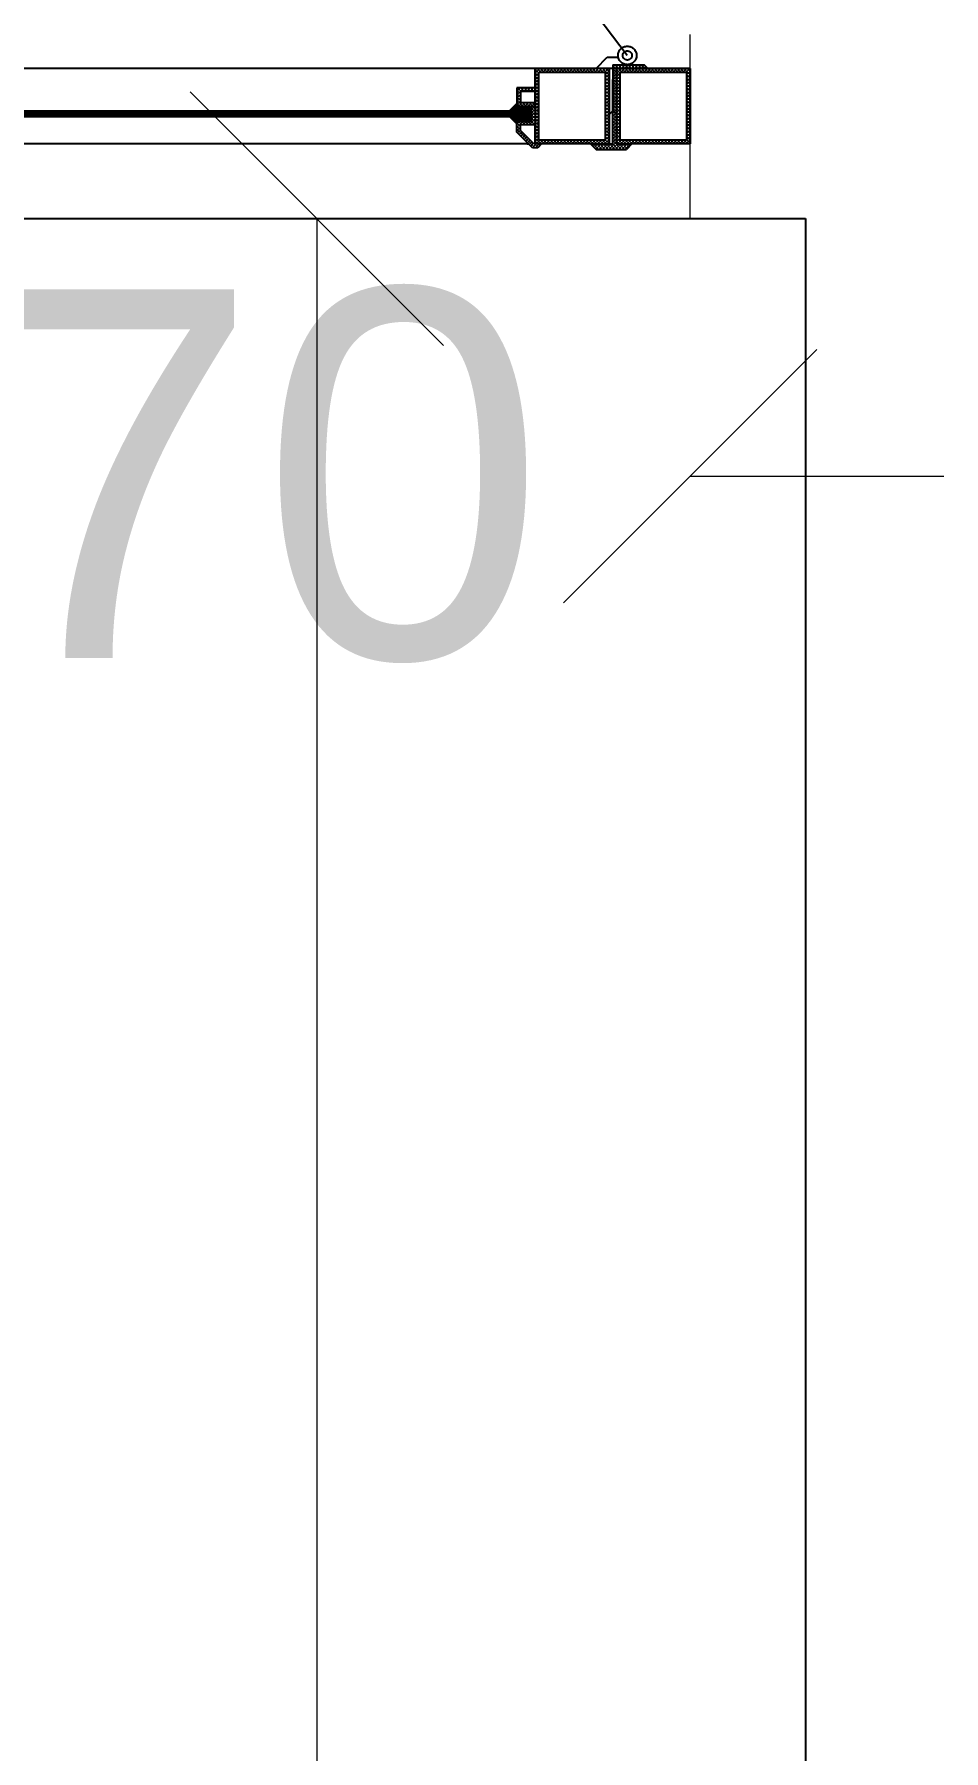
# Model space of a CAD drawing. Header units: metres. Extents: x -355 to 973, y -73 to 238.
# Drawn here: x -274.459 to -273.966, y 100.255 to 101.186 of the extents above; entities that cross this region are included whole.
import ezdxf

# ---------------------------------------------------------------- set-up
doc = ezdxf.new("R2010")
doc.units = ezdxf.units.M
doc.header["$LTSCALE"] = 3
doc.header["$MEASUREMENT"] = 0
doc.linetypes.add('ACAD_ISO02W100', pattern=[15, 12, -3])
doc.linetypes.add('HIDDEN2', pattern=[0.1875, 0.125, -0.0625])
doc.layers.add('05', color=21, linetype='Continuous', lineweight=5)
for name, color, linetype in [('2', 51, 'Continuous'), ('4', 4, 'ACAD_ISO02W100'), ('5', 2, 'Continuous'), ('Ditail', 1, 'Continuous')]:
    doc.layers.add(name, color=color, linetype=linetype)
doc.styles.get("Standard").update_dxf_attribs({"font": 'arial.ttf'})
doc.dimstyles.new('ahmad', dxfattribs={"dimtxt": 0.2, "dimasz": 0.1375, "dimexe": 0, "dimexo": 0.0625, "dimgap": 0.09, "dimtad": 0, "dimzin": 0, "dimdsep": 46, "dimtxsty": 'Standard', "dimblk": 'OBLIQUE', "dimcen": 0.09, "dimclrd": 245, "dimclrt": 61, "dimadec": 0, "dimazin": 0, "dimtfac": 1, "dimtofl": 0, "dimtmove": 0, "dimatfit": 3, "dimldrblk": 'OBLIQUE', "dimfxl": 0, "dimfxlon": 1, "dimtolj": 1, "dimtzin": 0, "dimlwd": 13, "dimarcsym": 0})

# ---------------------------------------------------------------- blocks, each defined once
blk = doc.blocks.new('*X66')
at = {"color": 0}
for p, q in [((20.11, 28.06), (20.12, 28.08)), ((20.47, 31.08), (24.02, 34.62)), ((20.55, 27.62), (21.01, 28.08)), ((20.99, 27.18), (21.89, 28.08)), ((21.35, 31.08), (24.02, 33.74)), ((21.43, 26.74), (22.77, 28.08)), ((21.88, 26.29), (23.66, 28.08)), ((22.24, 31.08), (24.74, 33.58)), ((22.32, 25.85), (24.54, 28.08)), ((22.76, 25.41), (25.43, 28.08)), ((23.12, 31.08), (25.62, 33.58)), ((23.2, 24.97), (26.31, 28.08)), ((24.01, 31.08), (26.51, 33.58)), ((24.69, 25.58), (27.19, 28.08)), ((24.89, 31.08), (27.39, 33.58)), ((25.58, 25.58), (32.02, 32.02)), ((25.77, 31.08), (28.27, 33.58)), ((26.46, 25.58), (32.02, 31.13)), ((26.66, 31.08), (29.16, 33.58)), ((27.34, 25.58), (32.02, 30.25)), ((27.54, 31.08), (30.04, 33.58)), ((28.02, 30.67), (30.93, 33.58)), ((28.02, 29.78), (31.81, 33.58)), ((28.02, 28.9), (32.02, 32.9)), ((28.23, 25.58), (32.02, 29.36)), ((29.11, 25.58), (32.02, 28.48)), ((23.64, 24.53), (24.02, 24.9)), ((30, 25.58), (32.02, 27.6)), ((30.88, 25.58), (32.02, 26.71)), ((31.76, 25.58), (32.02, 25.83))]:
    blk.add_line(p, q, dxfattribs=at)
blk = doc.blocks.new('dfgdfg')
for p, q in [((191.815, -169.4684), (191.815, -170.08423)), ((191.85602, -169.55608), (191.85602, -169.55689)), ((191.85602, -169.55689), (191.85602, -169.55608)), ((191.85602, -169.55608), (191.85602, -170.08071))]:
    blk.add_line(p, q)
at = {"layer": '05'}
for p, q in [((191.89653, -169.4684), (191.79653, -169.4684)), ((191.81674, -169.4684), (191.815, -169.47014)), ((191.81851, -169.4684), (191.815, -169.47191)), ((191.817, -169.47064), (191.815, -169.46864)), ((191.81853, -169.4704), (191.81652, -169.4684)), ((191.82028, -169.4684), (191.81827, -169.4704)), ((191.82029, -169.4704), (191.81829, -169.4684)), ((191.82205, -169.4684), (191.82004, -169.4704)), ((191.82206, -169.4704), (191.82006, -169.4684)), ((191.82381, -169.4684), (191.82181, -169.4704)), ((191.82383, -169.4704), (191.82183, -169.4684)), ((191.82558, -169.4684), (191.82358, -169.4704)), ((191.8256, -169.4704), (191.82359, -169.4684)), ((191.82735, -169.4684), (191.82534, -169.4704)), ((191.82737, -169.4704), (191.82536, -169.4684)), ((191.82912, -169.4684), (191.82711, -169.4704)), ((191.82913, -169.4704), (191.82713, -169.4684)), ((191.83088, -169.4684), (191.82888, -169.4704)), ((191.8309, -169.4704), (191.8289, -169.4684)), ((191.83265, -169.4684), (191.83065, -169.4704)), ((191.83267, -169.4704), (191.83067, -169.4684)), ((191.83442, -169.4684), (191.83242, -169.4704)), ((191.83444, -169.4704), (191.83243, -169.4684)), ((191.83619, -169.4684), (191.83418, -169.4704)), ((191.8362, -169.4704), (191.8342, -169.4684)), ((191.83796, -169.4684), (191.83595, -169.4704)), ((191.83797, -169.4704), (191.83597, -169.4684)), ((191.83972, -169.4684), (191.83772, -169.4704)), ((191.83974, -169.4704), (191.83774, -169.4684)), ((191.84149, -169.4684), (191.83949, -169.4704)), ((191.84151, -169.4704), (191.8395, -169.4684)), ((191.84326, -169.4684), (191.84125, -169.4704)), ((191.84328, -169.4704), (191.84127, -169.4684)), ((191.84503, -169.4684), (191.84302, -169.4704)), ((191.84504, -169.4704), (191.84304, -169.4684)), ((191.84679, -169.4684), (191.84479, -169.4704)), ((191.84681, -169.4704), (191.84481, -169.4684)), ((191.84856, -169.4684), (191.84656, -169.4704)), ((191.84858, -169.4704), (191.84658, -169.4684)), ((191.85033, -169.4684), (191.84833, -169.4704)), ((191.85035, -169.4704), (191.84834, -169.4684)), ((191.8521, -169.4684), (191.85009, -169.4704)), ((191.85211, -169.4704), (191.85011, -169.4684)), ((191.85386, -169.4684), (191.85186, -169.4704)), ((191.85388, -169.4704), (191.85188, -169.4684)), ((191.85563, -169.4684), (191.85363, -169.4704)), ((191.85602, -169.47077), (191.85365, -169.4684)), ((191.85602, -169.46978), (191.85401, -169.47178)), ((191.85602, -169.469), (191.85541, -169.4684)), ((191.817, -169.47241), (191.815, -169.4704)), ((191.817, -169.47167), (191.815, -169.47368)), ((191.817, -169.47418), (191.815, -169.47217)), ((191.817, -169.47344), (191.815, -169.47544)), ((191.817, -169.47594), (191.815, -169.47394)), ((191.817, -169.47521), (191.815, -169.47721)), ((191.817, -169.47771), (191.815, -169.47571)), ((191.817, -169.47698), (191.815, -169.47898)), ((191.817, -169.47948), (191.815, -169.47748)), ((191.817, -169.47874), (191.815, -169.48075)), ((191.817, -169.48125), (191.815, -169.47924)), ((191.85602, -169.47254), (191.85401, -169.47053)), ((191.85602, -169.47154), (191.85401, -169.47355)), ((191.85602, -169.4743), (191.85401, -169.4723)), ((191.85602, -169.47331), (191.85401, -169.47532)), ((191.85602, -169.47607), (191.85401, -169.47407)), ((191.85602, -169.47508), (191.85401, -169.47708)), ((191.85602, -169.47784), (191.85401, -169.47584)), ((191.85602, -169.47685), (191.85401, -169.47885)), ((191.85602, -169.47961), (191.85401, -169.4776)), ((191.85602, -169.47862), (191.85401, -169.48062)), ((191.85602, -169.48137), (191.85401, -169.47937)), ((191.817, -169.48051), (191.815, -169.48251)), ((191.817, -169.48302), (191.815, -169.48101)), ((191.817, -169.48228), (191.815, -169.48428)), ((191.817, -169.48478), (191.815, -169.48278)), ((191.817, -169.48405), (191.815, -169.48605)), ((191.817, -169.48655), (191.815, -169.48455)), ((191.817, -169.48581), (191.815, -169.48782)), ((191.817, -169.48832), (191.815, -169.48631)), ((191.817, -169.48758), (191.815, -169.48959)), ((191.817, -169.49009), (191.815, -169.48808)), ((191.85602, -169.48038), (191.85401, -169.48239)), ((191.85602, -169.48314), (191.85401, -169.48114)), ((191.85602, -169.48215), (191.85401, -169.48416)), ((191.85602, -169.48491), (191.85401, -169.48291)), ((191.85602, -169.48392), (191.85401, -169.48592)), ((191.85602, -169.48668), (191.85401, -169.48467)), ((191.85602, -169.48569), (191.85401, -169.48769)), ((191.85602, -169.48845), (191.85401, -169.48644)), ((191.85602, -169.48745), (191.85401, -169.48946)), ((191.85602, -169.49021), (191.85401, -169.48821)), ((191.815, -169.49312), (191.81299, -169.49513)), ((191.815, -169.49489), (191.81299, -169.49689)), ((191.815, -169.49692), (191.81299, -169.49492)), ((191.815, -169.49666), (191.81299, -169.49866)), ((191.815, -169.49869), (191.81299, -169.49668)), ((191.815, -169.49515), (191.81314, -169.4933)), ((191.815, -169.49339), (191.81402, -169.49241)), ((191.815, -169.49162), (191.81491, -169.49153)), ((191.817, -169.48935), (191.815, -169.49135)), ((191.817, -169.49185), (191.815, -169.48985)), ((191.817, -169.49112), (191.815, -169.49312)), ((191.817, -169.49362), (191.815, -169.49162)), ((191.817, -169.49289), (191.815, -169.49489)), ((191.817, -169.49539), (191.815, -169.49339)), ((191.817, -169.49465), (191.815, -169.49666)), ((191.817, -169.49716), (191.815, -169.49515)), ((191.817, -169.49642), (191.815, -169.49842)), ((191.817, -169.49892), (191.815, -169.49692)), ((191.85602, -169.48922), (191.85401, -169.49123)), ((191.85602, -169.49198), (191.85401, -169.48998)), ((191.85602, -169.49099), (191.85401, -169.49299)), ((191.85602, -169.49375), (191.85401, -169.49174)), ((191.85602, -169.49276), (191.85401, -169.49476)), ((191.85602, -169.49552), (191.85401, -169.49351)), ((191.85602, -169.49453), (191.85401, -169.49653)), ((191.85602, -169.49728), (191.85401, -169.49528)), ((191.85602, -169.49629), (191.85401, -169.4983)), ((191.85602, -169.49905), (191.85401, -169.49705)), ((191.85602, -169.49806), (191.85401, -169.50007)), ((191.815, -169.49842), (191.81299, -169.50043)), ((191.815, -169.50046), (191.81299, -169.49845)), ((191.815, -169.50019), (191.81299, -169.5022)), ((191.815, -169.50222), (191.81299, -169.50022)), ((191.815, -169.50196), (191.81299, -169.50396)), ((191.815, -169.50399), (191.81299, -169.50199)), ((191.815, -169.50373), (191.81299, -169.50573)), ((191.815, -169.50576), (191.81299, -169.50376)), ((191.815, -169.5055), (191.81299, -169.5075)), ((191.815, -169.50753), (191.81299, -169.50552)), ((191.815, -169.50726), (191.81299, -169.50927)), ((191.81618, -169.51048), (191.81299, -169.50729)), ((191.817, -169.49819), (191.815, -169.50019)), ((191.817, -169.50069), (191.815, -169.49869)), ((191.817, -169.49996), (191.815, -169.50196)), ((191.817, -169.50246), (191.815, -169.50046)), ((191.817, -169.50172), (191.815, -169.50373)), ((191.817, -169.50423), (191.815, -169.50222)), ((191.817, -169.50349), (191.815, -169.5055)), ((191.817, -169.506), (191.815, -169.50399)), ((191.817, -169.50526), (191.815, -169.50726)), ((191.81771, -169.50848), (191.815, -169.50576)), ((191.81756, -169.50647), (191.81555, -169.50848)), ((191.81932, -169.50647), (191.81732, -169.50848)), ((191.81948, -169.50848), (191.81748, -169.50647)), ((191.82109, -169.50647), (191.81909, -169.50848)), ((191.82125, -169.50848), (191.81924, -169.50647)), ((191.82286, -169.50647), (191.82086, -169.50848)), ((191.82302, -169.50848), (191.82101, -169.50647)), ((191.82463, -169.50647), (191.82262, -169.50848)), ((191.82478, -169.50848), (191.82278, -169.50647)), ((191.8264, -169.50647), (191.82439, -169.50848)), ((191.82655, -169.50848), (191.82455, -169.50647)), ((191.82816, -169.50647), (191.82616, -169.50848)), ((191.82832, -169.50848), (191.82631, -169.50647)), ((191.82993, -169.50647), (191.82793, -169.50848)), ((191.83009, -169.50848), (191.82808, -169.50647)), ((191.8317, -169.50647), (191.8297, -169.50848)), ((191.83185, -169.50848), (191.82985, -169.50647)), ((191.83347, -169.50647), (191.83146, -169.50848)), ((191.83362, -169.50848), (191.83162, -169.50647)), ((191.83523, -169.50647), (191.83323, -169.50848)), ((191.83539, -169.50848), (191.83339, -169.50647)), ((191.837, -169.50647), (191.835, -169.50848)), ((191.83716, -169.50848), (191.83515, -169.50647)), ((191.83877, -169.50647), (191.83677, -169.50848)), ((191.83893, -169.50848), (191.83692, -169.50647)), ((191.84054, -169.50647), (191.83853, -169.50848)), ((191.84069, -169.50848), (191.83869, -169.50647)), ((191.84231, -169.50647), (191.8403, -169.50848)), ((191.84246, -169.50848), (191.84046, -169.50647)), ((191.84407, -169.50647), (191.84207, -169.50848)), ((191.84423, -169.50848), (191.84222, -169.50647)), ((191.84584, -169.50647), (191.84384, -169.50848)), ((191.846, -169.50848), (191.84399, -169.50647)), ((191.84761, -169.50647), (191.8456, -169.50848)), ((191.84776, -169.50848), (191.84576, -169.50647)), ((191.84938, -169.50647), (191.84737, -169.50848)), ((191.84953, -169.50848), (191.84753, -169.50647)), ((191.85114, -169.50647), (191.84914, -169.50848)), ((191.8513, -169.50848), (191.8493, -169.50647)), ((191.85291, -169.50647), (191.85091, -169.50848)), ((191.85307, -169.50848), (191.85106, -169.50647)), ((191.85602, -169.50513), (191.85268, -169.50848)), ((191.85484, -169.50848), (191.85283, -169.50647)), ((191.85602, -169.50082), (191.85401, -169.49882)), ((191.85602, -169.49983), (191.85401, -169.50183)), ((191.85602, -169.50259), (191.85401, -169.50058)), ((191.85602, -169.5016), (191.85401, -169.5036)), ((191.85602, -169.50436), (191.85401, -169.50235)), ((191.85602, -169.50336), (191.85401, -169.50537)), ((191.85602, -169.50612), (191.85401, -169.50412)), ((191.85602, -169.50789), (191.85401, -169.50589)), ((191.85902, -169.50566), (191.85421, -169.51048)), ((191.85602, -169.5069), (191.85444, -169.50848)), ((191.85681, -169.50081), (191.85602, -169.5016)), ((191.85902, -169.50383), (191.85602, -169.50082)), ((191.85769, -169.50169), (191.85602, -169.50336)), ((191.85858, -169.50257), (191.85602, -169.50513)), ((191.85902, -169.50559), (191.85602, -169.50259)), ((191.85902, -169.50389), (191.85602, -169.5069)), ((191.85902, -169.50736), (191.85602, -169.50436)), ((191.85902, -169.50913), (191.85602, -169.50612)), ((191.81441, -169.51048), (191.81299, -169.50906)), ((191.81555, -169.50848), (191.81355, -169.51048)), ((191.81594, -169.50848), (191.815, -169.50753)), ((191.81508, -169.51248), (191.815, -169.51257)), ((191.81685, -169.51248), (191.815, -169.51433)), ((191.81862, -169.51248), (191.815, -169.5161)), ((191.817, -169.51483), (191.815, -169.51283)), ((191.817, -169.5166), (191.815, -169.5146)), ((191.817, -169.51587), (191.815, -169.51787)), ((191.817, -169.51837), (191.815, -169.51637)), ((191.81732, -169.50848), (191.81532, -169.51048)), ((191.81795, -169.51048), (191.81594, -169.50848)), ((191.81842, -169.51449), (191.81642, -169.51248)), ((191.81909, -169.50848), (191.81708, -169.51048)), ((191.81972, -169.51048), (191.81771, -169.50848)), ((191.82019, -169.51449), (191.81818, -169.51248)), ((191.82038, -169.51248), (191.81838, -169.51449)), ((191.82086, -169.50848), (191.81885, -169.51048)), ((191.82148, -169.51048), (191.81948, -169.50848)), ((191.82196, -169.51449), (191.81995, -169.51248)), ((191.82215, -169.51248), (191.82015, -169.51449)), ((191.82262, -169.50848), (191.82062, -169.51048)), ((191.82325, -169.51048), (191.82125, -169.50848)), ((191.82372, -169.51449), (191.82172, -169.51248)), ((191.82392, -169.51248), (191.82192, -169.51449)), ((191.82439, -169.50848), (191.82239, -169.51048)), ((191.82502, -169.51048), (191.82302, -169.50848)), ((191.82549, -169.51449), (191.82349, -169.51248)), ((191.82569, -169.51248), (191.82368, -169.51449)), ((191.82616, -169.50848), (191.82416, -169.51048)), ((191.82679, -169.51048), (191.82478, -169.50848)), ((191.82726, -169.51449), (191.82526, -169.51248)), ((191.82745, -169.51248), (191.82545, -169.51449)), ((191.82793, -169.50848), (191.82592, -169.51048)), ((191.82855, -169.51048), (191.82655, -169.50848)), ((191.82903, -169.51449), (191.82702, -169.51248)), ((191.82922, -169.51248), (191.82722, -169.51449)), ((191.8297, -169.50848), (191.82769, -169.51048)), ((191.83032, -169.51048), (191.82832, -169.50848)), ((191.8308, -169.51449), (191.82879, -169.51248)), ((191.83099, -169.51248), (191.82899, -169.51449)), ((191.83146, -169.50848), (191.82946, -169.51048)), ((191.83209, -169.51048), (191.83009, -169.50848)), ((191.83256, -169.51449), (191.83056, -169.51248)), ((191.83276, -169.51248), (191.83075, -169.51449)), ((191.83323, -169.50848), (191.83123, -169.51048)), ((191.83386, -169.51048), (191.83185, -169.50848)), ((191.83433, -169.51449), (191.83233, -169.51248)), ((191.83453, -169.51248), (191.83252, -169.51449)), ((191.835, -169.50848), (191.83299, -169.51048)), ((191.83563, -169.51048), (191.83362, -169.50848)), ((191.8361, -169.51449), (191.83409, -169.51248)), ((191.83629, -169.51248), (191.83429, -169.51449)), ((191.83677, -169.50848), (191.83476, -169.51048)), ((191.83739, -169.51048), (191.83539, -169.50848)), ((191.83787, -169.51449), (191.83586, -169.51248)), ((191.83806, -169.51248), (191.83606, -169.51449)), ((191.83853, -169.50848), (191.83653, -169.51048)), ((191.8386, -169.50992), (191.83716, -169.50848)), ((191.83963, -169.51449), (191.83763, -169.51248)), ((191.83983, -169.51248), (191.83783, -169.51449)), ((191.8403, -169.50848), (191.8383, -169.51048)), ((191.83916, -169.51048), (191.8386, -169.50992)), ((191.83949, -169.50904), (191.83893, -169.50848)), ((191.8414, -169.51449), (191.8394, -169.51248)), ((191.84093, -169.51048), (191.83949, -169.50904)), ((191.8416, -169.51248), (191.83959, -169.51449)), ((191.84207, -169.50848), (191.84007, -169.51048)), ((191.8427, -169.51048), (191.84069, -169.50848)), ((191.84317, -169.51449), (191.84117, -169.51248)), ((191.84336, -169.51248), (191.84136, -169.51449)), ((191.84384, -169.50848), (191.84183, -169.51048)), ((191.84446, -169.51048), (191.84246, -169.50848)), ((191.84494, -169.51449), (191.84293, -169.51248)), ((191.84513, -169.51248), (191.84313, -169.51449)), ((191.8456, -169.50848), (191.8436, -169.51048)), ((191.84623, -169.51048), (191.84423, -169.50848)), ((191.8467, -169.51449), (191.8447, -169.51248)), ((191.8469, -169.51248), (191.8449, -169.51449)), ((191.84737, -169.50848), (191.84537, -169.51048)), ((191.848, -169.51048), (191.846, -169.50848)), ((191.84847, -169.51449), (191.84647, -169.51248)), ((191.84867, -169.51248), (191.84666, -169.51449)), ((191.84914, -169.50848), (191.84714, -169.51048)), ((191.84977, -169.51048), (191.84776, -169.50848)), ((191.85024, -169.51449), (191.84824, -169.51248)), ((191.85044, -169.51248), (191.84843, -169.51449)), ((191.85091, -169.50848), (191.8489, -169.51048)), ((191.85154, -169.51048), (191.84953, -169.50848)), ((191.85201, -169.51449), (191.85, -169.51248)), ((191.8522, -169.51248), (191.8502, -169.51449)), ((191.85268, -169.50848), (191.85067, -169.51048)), ((191.8533, -169.51048), (191.8513, -169.50848)), ((191.85378, -169.51449), (191.85177, -169.51248)), ((191.85397, -169.51248), (191.85197, -169.51449)), ((191.85444, -169.50848), (191.85244, -169.51048)), ((191.85507, -169.51048), (191.85307, -169.50848)), ((191.85602, -169.51496), (191.85354, -169.51248)), ((191.85574, -169.51248), (191.85374, -169.51449)), ((191.85602, -169.51397), (191.85401, -169.51597)), ((191.85602, -169.51673), (191.85401, -169.51473)), ((191.85602, -169.51574), (191.85401, -169.51774)), ((191.85602, -169.5185), (191.85401, -169.51649)), ((191.85902, -169.51266), (191.85484, -169.50848)), ((191.85602, -169.51319), (191.85531, -169.51248)), ((191.85902, -169.50743), (191.85598, -169.51048)), ((191.85902, -169.5109), (191.85602, -169.50789)), ((191.85902, -169.5092), (191.85602, -169.5122)), ((191.85902, -169.51096), (191.85602, -169.51397)), ((191.85902, -169.51443), (191.85602, -169.51143)), ((191.85902, -169.51273), (191.85602, -169.51574)), ((191.85902, -169.5162), (191.85602, -169.51319)), ((191.85902, -169.5145), (191.85602, -169.51751)), ((191.85902, -169.51797), (191.85602, -169.51496)), ((191.85902, -169.51627), (191.85602, -169.51927)), ((191.817, -169.51763), (191.815, -169.51964)), ((191.817, -169.52014), (191.815, -169.51813)), ((191.817, -169.5194), (191.815, -169.52141)), ((191.817, -169.52191), (191.815, -169.5199)), ((191.817, -169.52117), (191.815, -169.52317)), ((191.817, -169.52367), (191.815, -169.52167)), ((191.817, -169.52294), (191.815, -169.52494)), ((191.817, -169.52544), (191.815, -169.52344)), ((191.817, -169.5247), (191.815, -169.52671)), ((191.817, -169.52721), (191.815, -169.52521)), ((191.85602, -169.51751), (191.85401, -169.51951)), ((191.85602, -169.52027), (191.85401, -169.51826)), ((191.85602, -169.51927), (191.85401, -169.52128)), ((191.85602, -169.52203), (191.85401, -169.52003)), ((191.85602, -169.52104), (191.85401, -169.52305)), ((191.85602, -169.5238), (191.85401, -169.5218)), ((191.85602, -169.52281), (191.85401, -169.52481)), ((191.85602, -169.52557), (191.85401, -169.52356)), ((191.85602, -169.52458), (191.85401, -169.52658)), ((191.85602, -169.52734), (191.85401, -169.52533)), ((191.85891, -169.51962), (191.85602, -169.51673)), ((191.85902, -169.51804), (191.85602, -169.52104)), ((191.85802, -169.5205), (191.85602, -169.5185)), ((191.85714, -169.52138), (191.85602, -169.52027)), ((191.85625, -169.52227), (191.85602, -169.52203)), ((191.817, -169.52647), (191.815, -169.52848)), ((191.817, -169.52898), (191.815, -169.52697)), ((191.817, -169.52824), (191.815, -169.53024)), ((191.817, -169.53074), (191.815, -169.52874)), ((191.817, -169.53001), (191.815, -169.53201)), ((191.817, -169.53251), (191.815, -169.53051)), ((191.817, -169.53178), (191.815, -169.53378)), ((191.817, -169.53428), (191.815, -169.53228)), ((191.817, -169.53354), (191.815, -169.53555)), ((191.817, -169.53605), (191.815, -169.53404)), ((191.817, -169.53531), (191.815, -169.53732)), ((191.85602, -169.52635), (191.85401, -169.52835)), ((191.85602, -169.5291), (191.85401, -169.5271)), ((191.85602, -169.52811), (191.85401, -169.53012)), ((191.85602, -169.53087), (191.85401, -169.52887)), ((191.85602, -169.52988), (191.85401, -169.53188)), ((191.85602, -169.53264), (191.85401, -169.53064)), ((191.85602, -169.53165), (191.85401, -169.53365)), ((191.85602, -169.53441), (191.85401, -169.5324)), ((191.85602, -169.53342), (191.85401, -169.53542)), ((191.85602, -169.53618), (191.85401, -169.53417)), ((191.85602, -169.53518), (191.85401, -169.53719)), ((191.817, -169.53782), (191.815, -169.53581)), ((191.817, -169.53708), (191.815, -169.53908)), ((191.817, -169.53958), (191.815, -169.53758)), ((191.817, -169.53885), (191.815, -169.54085)), ((191.817, -169.54135), (191.815, -169.53935)), ((191.817, -169.54061), (191.815, -169.54262)), ((191.817, -169.54312), (191.815, -169.54112)), ((191.817, -169.54238), (191.815, -169.54439)), ((191.817, -169.54489), (191.815, -169.54288)), ((191.817, -169.54415), (191.815, -169.54615)), ((191.817, -169.54665), (191.815, -169.54465)), ((191.85602, -169.53794), (191.85401, -169.53594)), ((191.85602, -169.53695), (191.85401, -169.53896)), ((191.85602, -169.53971), (191.85401, -169.53771)), ((191.85602, -169.53872), (191.85401, -169.54072)), ((191.85602, -169.54148), (191.85401, -169.53947)), ((191.85602, -169.54049), (191.85401, -169.54249)), ((191.85602, -169.54325), (191.85401, -169.54124)), ((191.85602, -169.54226), (191.85401, -169.54426)), ((191.85602, -169.54501), (191.85401, -169.54301)), ((191.85602, -169.54402), (191.85401, -169.54603)), ((191.817, -169.54592), (191.815, -169.54792)), ((191.817, -169.54842), (191.815, -169.54642)), ((191.817, -169.54769), (191.815, -169.54969)), ((191.817, -169.55019), (191.815, -169.54819)), ((191.817, -169.54945), (191.815, -169.55146)), ((191.81761, -169.55256), (191.815, -169.54995)), ((191.81584, -169.55256), (191.815, -169.55172)), ((191.81766, -169.55056), (191.81566, -169.55256)), ((191.81937, -169.55256), (191.81737, -169.55056)), ((191.81943, -169.55056), (191.81743, -169.55256)), ((191.82114, -169.55256), (191.81914, -169.55056)), ((191.8212, -169.55056), (191.81919, -169.55256)), ((191.82291, -169.55256), (191.8209, -169.55056)), ((191.82297, -169.55056), (191.82096, -169.55256)), ((191.82468, -169.55256), (191.82267, -169.55056)), ((191.82473, -169.55056), (191.82273, -169.55256)), ((191.82644, -169.55256), (191.82444, -169.55056)), ((191.8265, -169.55056), (191.8245, -169.55256)), ((191.82627, -169.55256), (191.82553, -169.5533)), ((191.82754, -169.55306), (191.82553, -169.55506)), ((191.82754, -169.55542), (191.82553, -169.55342)), ((191.82821, -169.55256), (191.82621, -169.55056)), ((191.82827, -169.55056), (191.82627, -169.55256)), ((191.82754, -169.55365), (191.82644, -169.55256)), ((191.82998, -169.55256), (191.82798, -169.55056)), ((191.83004, -169.55056), (191.82803, -169.55256)), ((191.83175, -169.55256), (191.82974, -169.55056)), ((191.83181, -169.55056), (191.8298, -169.55256)), ((191.83352, -169.55256), (191.83151, -169.55056)), ((191.83357, -169.55056), (191.83157, -169.55256)), ((191.83528, -169.55256), (191.83328, -169.55056)), ((191.83534, -169.55056), (191.83334, -169.55256)), ((191.8351, -169.55256), (191.83355, -169.55412)), ((191.83555, -169.5546), (191.83355, -169.5526)), ((191.83555, -169.55388), (191.83355, -169.55589)), ((191.83705, -169.55256), (191.83505, -169.55056)), ((191.83711, -169.55056), (191.8351, -169.55256)), ((191.83555, -169.55283), (191.83528, -169.55256)), ((191.83687, -169.55256), (191.83555, -169.55388)), ((191.83729, -169.55457), (191.83555, -169.55283)), ((191.83864, -169.55256), (191.83664, -169.55457)), ((191.83882, -169.55256), (191.83681, -169.55056)), ((191.83888, -169.55056), (191.83687, -169.55256)), ((191.83906, -169.55457), (191.83705, -169.55256)), ((191.84041, -169.55256), (191.8384, -169.55457)), ((191.84059, -169.55256), (191.83858, -169.55056)), ((191.84064, -169.55056), (191.83864, -169.55256)), ((191.84082, -169.55457), (191.83882, -169.55256)), ((191.84218, -169.55256), (191.84017, -169.55457)), ((191.84235, -169.55256), (191.84035, -169.55056)), ((191.84241, -169.55056), (191.84041, -169.55256)), ((191.84259, -169.55457), (191.84059, -169.55256)), ((191.84394, -169.55256), (191.84194, -169.55457)), ((191.84412, -169.55256), (191.84212, -169.55056)), ((191.84418, -169.55056), (191.84218, -169.55256)), ((191.84557, -169.55578), (191.84235, -169.55256)), ((191.84557, -169.5527), (191.84357, -169.55471)), ((191.84589, -169.55256), (191.84389, -169.55056)), ((191.84595, -169.55056), (191.84394, -169.55256)), ((191.84557, -169.55401), (191.84412, -169.55256)), ((191.84766, -169.55256), (191.84565, -169.55056)), ((191.84772, -169.55056), (191.84571, -169.55256)), ((191.84943, -169.55256), (191.84742, -169.55056)), ((191.84948, -169.55056), (191.84748, -169.55256)), ((191.85802, -169.55263), (191.84807, -169.56258)), ((191.85119, -169.55256), (191.84919, -169.55056)), ((191.85125, -169.55056), (191.84925, -169.55256)), ((191.85296, -169.55256), (191.85096, -169.55056)), ((191.85302, -169.55056), (191.85101, -169.55256)), ((191.85473, -169.55256), (191.85272, -169.55056)), ((191.85602, -169.54933), (191.85278, -169.55256)), ((191.85602, -169.54678), (191.85401, -169.54478)), ((191.85602, -169.54579), (191.85401, -169.54779)), ((191.85602, -169.54855), (191.85401, -169.54655)), ((191.85602, -169.54756), (191.85401, -169.54956)), ((191.85602, -169.55032), (191.85401, -169.54831)), ((191.85602, -169.55209), (191.85401, -169.55008)), ((191.85602, -169.55109), (191.85455, -169.55256)), ((191.85713, -169.55497), (191.85572, -169.55355)), ((191.85615, -169.5492), (191.85602, -169.54933)), ((191.85703, -169.55008), (191.85602, -169.55109)), ((191.85802, -169.55232), (191.85602, -169.55032)), ((191.85791, -169.55097), (191.85602, -169.55286)), ((191.85802, -169.55408), (191.85602, -169.55209)), ((191.82754, -169.55483), (191.82553, -169.55683)), ((191.82754, -169.55719), (191.82553, -169.55519)), ((191.82754, -169.5566), (191.82553, -169.5586)), ((191.82754, -169.55896), (191.82553, -169.55695)), ((191.82754, -169.55836), (191.82553, -169.56037)), ((191.82939, -169.56258), (191.82553, -169.55872)), ((191.82754, -169.56013), (191.82553, -169.56214)), ((191.82763, -169.56258), (191.82553, -169.56049)), ((191.82586, -169.56258), (191.82553, -169.56226)), ((191.82886, -169.56058), (191.82685, -169.56258)), ((191.83062, -169.56058), (191.82862, -169.56258)), ((191.83116, -169.56258), (191.82916, -169.56058)), ((191.83239, -169.56058), (191.83039, -169.56258)), ((191.83293, -169.56258), (191.83092, -169.56058)), ((191.83555, -169.55919), (191.83216, -169.56258)), ((191.8347, -169.56258), (191.83269, -169.56058)), ((191.83555, -169.55637), (191.83355, -169.55436)), ((191.83555, -169.55565), (191.83355, -169.55765)), ((191.83555, -169.55814), (191.83355, -169.55613)), ((191.83555, -169.55742), (191.83355, -169.55942)), ((191.83555, -169.5599), (191.83355, -169.5579)), ((191.83555, -169.56167), (191.83355, -169.55967)), ((191.83555, -169.56095), (191.83392, -169.56258)), ((191.84557, -169.55447), (191.84357, -169.55647)), ((191.84557, -169.55755), (191.84357, -169.55554)), ((191.84557, -169.55624), (191.84357, -169.55824)), ((191.84557, -169.55932), (191.84357, -169.55731)), ((191.84557, -169.55801), (191.84357, -169.56001)), ((191.84707, -169.56258), (191.84357, -169.55908)), ((191.84557, -169.55977), (191.84357, -169.56178)), ((191.8453, -169.56258), (191.84357, -169.56085)), ((191.84653, -169.56058), (191.84453, -169.56258)), ((191.8483, -169.56058), (191.8463, -169.56258)), ((191.84884, -169.56258), (191.84683, -169.56058)), ((191.85006, -169.56204), (191.8486, -169.56058)), ((191.85095, -169.56116), (191.84953, -169.55974)), ((191.85183, -169.56027), (191.85041, -169.55886)), ((191.85272, -169.55939), (191.8513, -169.55797)), ((191.8536, -169.5585), (191.85218, -169.55709)), ((191.85448, -169.55762), (191.85307, -169.5562)), ((191.85537, -169.55674), (191.85395, -169.55532)), ((191.85625, -169.55585), (191.85483, -169.55444))]:
    blk.add_line(p, q, dxfattribs=at)
at = {"layer": '2'}
for p, q in [((191.83868, -170.07822), (191.83868, -169.55857)), ((191.83931, -170.07822), (191.83931, -169.55857)), ((191.83994, -170.07822), (191.83994, -169.55857)), ((191.84056, -170.07822), (191.84056, -169.55857))]:
    blk.add_line(p, q, dxfattribs=at)
at = {"layer": '4'}
for p, q in [((191.815, -169.4684), (191.85602, -169.4684)), ((191.815, -169.49144), (191.815, -169.4684)), ((191.85602, -169.4684), (191.85602, -169.50002)), ((191.817, -169.4704), (191.85401, -169.4704)), ((191.817, -169.50647), (191.817, -169.4704)), ((191.85401, -169.4704), (191.85401, -169.50647)), ((191.815, -169.49144), (191.81299, -169.49345)), ((191.81299, -169.51048), (191.81299, -169.49345)), ((191.815, -169.49645), (191.815, -169.50848)), ((191.85401, -169.50647), (191.817, -169.50647)), ((191.85602, -169.50002), (191.85902, -169.50302)), ((191.85902, -169.5195), (191.85902, -169.50302)), ((191.80898, -169.51349), (191.80898, -169.50747)), ((191.815, -169.5195), (191.80898, -169.51349)), ((191.81299, -169.51048), (191.83804, -169.51048)), ((191.817, -169.51449), (191.85401, -169.51449)), ((191.817, -169.55056), (191.817, -169.51449)), ((191.85602, -169.51048), (191.82101, -169.51048)), ((191.84005, -169.50848), (191.83804, -169.51048)), ((191.84005, -169.51248), (191.83804, -169.51048)), ((191.84005, -169.51248), (191.85602, -169.51248)), ((191.85401, -169.51449), (191.85401, -169.55056)), ((191.85602, -169.51248), (191.85602, -169.51048)), ((191.815, -169.5195), (191.815, -169.52094)), ((191.815, -169.55256), (191.815, -169.52094)), ((191.85602, -169.5225), (191.85902, -169.5195)), ((191.85602, -169.5225), (191.85602, -169.54907)), ((191.82553, -169.55256), (191.815, -169.55256)), ((191.85401, -169.55056), (191.817, -169.55056)), ((191.82553, -169.55256), (191.82553, -169.56258)), ((191.82754, -169.55256), (191.82754, -169.56058)), ((191.83355, -169.55256), (191.82754, -169.55256)), ((191.83355, -169.56058), (191.83355, -169.55256)), ((191.83555, -169.56258), (191.83555, -169.55256)), ((191.85602, -169.55256), (191.84557, -169.55256)), ((191.84557, -169.55256), (191.84557, -169.56058)), ((191.85602, -169.55325), (191.84869, -169.56058)), ((191.85602, -169.54907), (191.85802, -169.55107)), ((191.85602, -169.55256), (191.85602, -169.55325)), ((191.85802, -169.55107), (191.85802, -169.55408)), ((191.82553, -169.56258), (191.83555, -169.56258)), ((191.82754, -169.56058), (191.83355, -169.56058)), ((191.83412, -169.56258), (191.83806, -169.56651)), ((191.84357, -169.55457), (191.83555, -169.55457)), ((191.84106, -169.55857), (191.83806, -169.55857)), ((191.83806, -170.07822), (191.83806, -169.55857)), ((191.84106, -170.07822), (191.84106, -169.55857)), ((191.845, -169.56258), (191.84106, -169.56651)), ((191.84357, -169.56258), (191.84357, -169.55457)), ((191.84952, -169.56258), (191.84357, -169.56258)), ((191.84869, -169.56058), (191.84557, -169.56058)), ((191.85802, -169.55408), (191.84952, -169.56258))]:
    blk.add_line(p, q, dxfattribs=at)
for radius in [0.00501, 0.0025]:
    blk.add_circle((191.80798, -169.50256), radius, dxfattribs=at)
at = {"layer": '5'}
for p, q in [((191.815, -169.50848), (191.815, -169.49144)), ((191.85602, -169.50848), (191.85602, -169.50002)), ((191.85602, -169.50848), (191.815, -169.50848)), ((191.815, -169.51248), (191.84005, -169.51248)), ((191.815, -169.51248), (191.815, -169.5195)), ((191.85602, -169.5225), (191.85602, -169.51248)), ((191.82754, -169.55256), (191.82553, -169.55256)), ((191.83555, -169.55256), (191.83355, -169.55256)), ((191.83555, -169.55256), (191.84557, -169.55256)), ((191.85602, -169.54907), (191.85602, -169.55256))]:
    blk.add_line(p, q, dxfattribs=at)
at = {"layer": 'Ditail', "color": 1, "linetype": 'HIDDEN2', "ltscale": 0.4}
blk.add_line((191.80798, -169.50256), (191.30127, -169.88697), dxfattribs=at)
at = {"layer": '2', "xscale": 0.001001994631451453, "yscale": 0.001001994631451453, "zscale": 0.001001994631451453, "rotation": 90}
blk.add_blockref('*X66', (191.8692, -169.58665), dxfattribs=at)
blk = doc.blocks.new('_Oblique')
at = {"color": 0, "linetype": 'ByBlock', "lineweight": -2}
blk.add_line((-0.5, -0.5), (0.5, 0.5), dxfattribs=at)
blk = doc.blocks.new('*D654')
at = {"color": 245, "lineweight": 13, "transparency": 16777216}
for p, q in [((-274.30584, 101.08613), (-274.30584, 99.93548)), ((-274.30584, 98.08613), (-274.30584, 99.23679))]:
    blk.add_line(p, q, dxfattribs=at)
at = {"layer": 'Defpoints', "color": 0, "transparency": 16777216}
for p in [(-274.0407, 101.08613), (-274.30584, 98.08613), (-274.0407, 98.08613)]:
    blk.add_point(p, dxfattribs=at)
at = {"color": 245, "lineweight": 13, "transparency": 16777216, "xscale": 0.1375, "yscale": 0.1375, "zscale": 0.1375}
for p, rotation in [((-274.30584, 101.08613), 90), ((-274.30584, 98.08613), 270)]:
    blk.add_blockref('_Oblique', p, dxfattribs=dict(at, rotation=rotation))
at = {"color": 61, "transparency": 16777216, "insert": (-274.30584, 99.58613), "char_height": 0.2, "attachment_point": 5, "rotation": 90}
blk.add_mtext('\\A1;3.00', dxfattribs=at)
blk = doc.blocks.new('*D935')
at = {"color": 245, "lineweight": 13, "transparency": 16777216}
for p, q in [((-274.80326, 100.94638), (-274.94076, 100.94638)), ((-274.10326, 100.94638), (-273.96576, 100.94638))]:
    blk.add_line(p, q, dxfattribs=at)
at = {"layer": 'Defpoints', "color": 0, "transparency": 16777216}
for p in [(-274.80326, 101.08613), (-274.10326, 101.08613), (-274.10326, 100.94638)]:
    blk.add_point(p, dxfattribs=at)
at = {"color": 245, "lineweight": 13, "transparency": 16777216, "xscale": 0.1375, "yscale": 0.1375, "zscale": 0.1375}
blk.add_blockref('_Oblique', (-274.80326, 100.94638), dxfattribs=at)
at = {"color": 245, "lineweight": 13, "transparency": 16777216, "xscale": 0.1375, "yscale": 0.1375, "zscale": 0.1375, "rotation": 180}
blk.add_blockref('_Oblique', (-274.10326, 100.94638), dxfattribs=at)
at = {"color": 61, "transparency": 16777216, "insert": (-274.45326, 100.94638), "char_height": 0.2, "attachment_point": 5}
blk.add_mtext('\\A1;0.70', dxfattribs=at)

msp = doc.modelspace()

# ---------------------------------------------------------------- linework, layer by layer
at = {"layer": '4', "color": 0}
for p, q in [((-278.0407, 101.08613), (-274.0407, 101.08613)), ((-274.0407, 101.08613), (-274.0407, 98.08613))]:
    msp.add_line(p, q, dxfattribs=at)

# ---------------------------------------------------------------- block references
at = {"rotation": 270}
msp.add_blockref('dfgdfg', (-104.63486, 292.98266), dxfattribs=at)

# ---------------------------------------------------------------- dimensions: what is measured, and where the dimension line sits
dim = msp.add_linear_dim(base=(-274.30584, 98.08613), p1=(-274.0407, 101.08613), p2=(-274.0407, 98.08613), angle=90, dimstyle='ahmad')
dim.commit()
dim.dimension.update_dxf_attribs({"geometry": '*D654', "text_midpoint": (-274.30584, 99.58613)})
dim = msp.add_linear_dim(base=(-274.10326, 100.94638), p1=(-274.80326, 101.08613), p2=(-274.10326, 101.08613), dimstyle='ahmad')
dim.commit()
dim.dimension.update_dxf_attribs({"geometry": '*D935', "text_midpoint": (-274.45326, 100.94638)})

doc.saveas('drawing.dxf')
